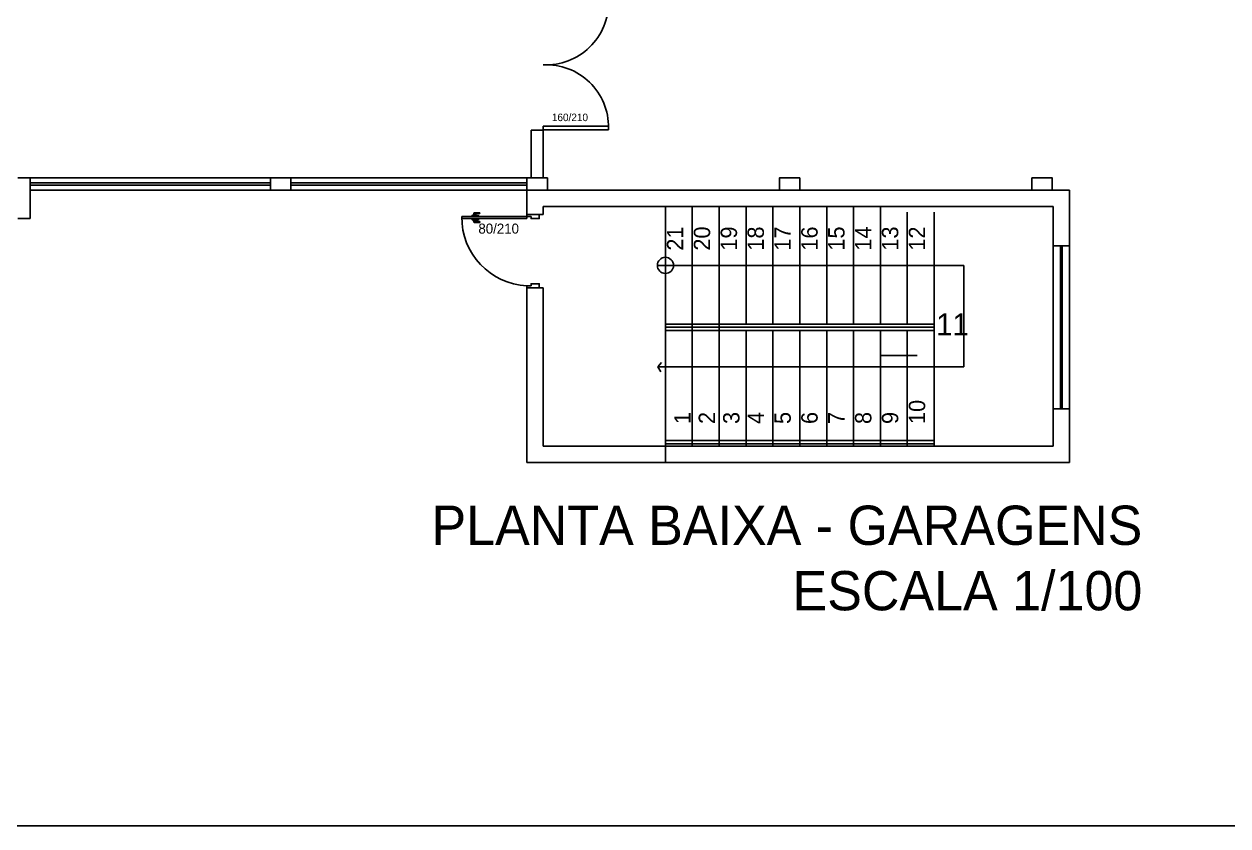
# Model space of a CAD drawing. Header units: inches. Extents: x 1211 to 1586, y 4594 to 4984.
# Drawn here: x 1226.94 to 1241.72, y 4664.73 to 4674.58 of the extents above; entities that cross this region are included whole.
import ezdxf

# ---------------------------------------------------------------- set-up
doc = ezdxf.new("R2010")
doc.units = ezdxf.units.IN
doc.header["$MEASUREMENT"] = 0
for name, color, linetype in [('.5', 5, 'Continuous'), ('0.1', 1, 'Continuous'), ('0.8', 8, 'Continuous'), ('1', 1, 'Continuous'), ('AMARELO', 2, 'Continuous'), ('Layer2', 2, 'Continuous'), ('Vão', 2, 'Continuous')]:
    doc.layers.add(name, color=color, linetype=linetype)

# ---------------------------------------------------------------- blocks, each defined once
blk = doc.blocks.new('A$C651E2A38')
at = {"layer": '0.1'}
for p, q in [((0.875, 0.95), (0.85, 0.95)), ((0.85, 0.95), (0.85, 0.15)), ((0.875, 0.15), (0.875, 0.95)), ((0.804, 0.794), (0.804, 0.73)), ((0.828, 0.804), (0.814, 0.804)), ((0.814, 0.73), (0.814, 0.794)), ((0.814, 0.794), (0.828, 0.794)), ((0.897, 0.804), (0.911, 0.804)), ((0.911, 0.794), (0.897, 0.794)), ((0.911, 0.73), (0.911, 0.794)), ((0.921, 0.794), (0.921, 0.73)), ((0.804, 0.73), (0.814, 0.73)), ((0.921, 0.73), (0.911, 0.73)), ((0.85, 0.15), (0.875, 0.15))]:
    blk.add_line(p, q, dxfattribs=at)
for points in [[(0.828, 0.817), (0.836, 0.817), (0.836, 0.777), (0.828, 0.777)], [(0.85, 0.825), (0.836, 0.825), (0.836, 0.747), (0.85, 0.747)], [(0.875, 0.825), (0.889, 0.825), (0.889, 0.747), (0.875, 0.747)], [(0.897, 0.817), (0.889, 0.817), (0.889, 0.777), (0.897, 0.777)]]:
    blk.add_lwpolyline(points, close=True, dxfattribs=at)
for points in [[(0, 0), (0.05, 0), (0.05, 0.1), (0.025, 0.1), (0.025, 0.15), (0, 0.15)], [(0.9, 0), (0.85, 0), (0.85, 0.1), (0.875, 0.1), (0.875, 0.15), (0.9, 0.15)]]:
    blk.add_lwpolyline(points, dxfattribs=at)
for centre, radius, start, end in [((0.862, 0.112), 0.838, 89.1457, 177.3829), ((0.814, 0.794), 0.01, 90, 180), ((0.911, 0.794), 0.01, 0, 90)]:
    blk.add_arc(centre, radius, start, end, dxfattribs=at)

msp = doc.modelspace()

# ---------------------------------------------------------------- linework, layer by layer
at = {"layer": '.5'}
for p, q in [((1227.0172, 4672.6906), (1226.8672, 4672.6906)), ((1227.0172, 4672.1906), (1227.0172, 4672.6906)), ((1233.1172, 4672.5406), (1239.7772, 4672.5406)), ((1233.1172, 4672.5406), (1233.1172, 4672.1906)), ((1234.8172, 4672.5406), (1239.1172, 4672.5406)), ((1239.7772, 4672.5406), (1239.7772, 4671.8556)), ((1233.3172, 4672.3406), (1239.5772, 4672.3406)), ((1233.3172, 4672.3406), (1233.3172, 4672.2406)), ((1239.5772, 4672.3406), (1239.5772, 4671.8556)), ((1226.8672, 4672.1906), (1227.0172, 4672.1906)), ((1233.1172, 4672.2406), (1233.3172, 4672.2406)), ((1239.5772, 4671.8556), (1239.7772, 4671.8556)), ((1233.1172, 4671.3656), (1233.1172, 4669.1956)), ((1233.1172, 4671.3406), (1233.3172, 4671.3406)), ((1233.3172, 4671.3406), (1233.3172, 4669.3956)), ((1234.8172, 4670.8956), (1238.1172, 4670.8956)), ((1234.8172, 4670.8556), (1238.1172, 4670.8556)), ((1234.8172, 4670.8156), (1238.1172, 4670.8156)), ((1239.5772, 4669.8556), (1239.5772, 4669.3956)), ((1239.5772, 4669.8556), (1239.7772, 4669.8556)), ((1239.7772, 4669.8556), (1239.7772, 4669.1956)), ((1234.8172, 4669.4656), (1238.1172, 4669.4656)), ((1238.1172, 4669.4256), (1238.1172, 4669.4656)), ((1239.5772, 4669.3956), (1233.3172, 4669.3956)), ((1234.8172, 4669.4256), (1238.1172, 4669.4256)), ((1239.7772, 4669.1956), (1233.1172, 4669.1956))]:
    msp.add_line(p, q, dxfattribs=at)
for points in [[(1230.2172, 4672.5406), (1229.9672, 4672.5406), (1229.9672, 4672.6906), (1230.2172, 4672.6906), (1230.2172, 4672.5406)], [(1230.2172, 4672.5406), (1229.9672, 4672.5406), (1229.9672, 4672.6906), (1230.2172, 4672.6906), (1230.2172, 4672.5406)], [(1233.3672, 4672.5406), (1233.1172, 4672.5406), (1233.1172, 4672.6906), (1233.3672, 4672.6906), (1233.3672, 4672.5406)], [(1236.4672, 4672.5406), (1236.2172, 4672.5406), (1236.2172, 4672.6906), (1236.4672, 4672.6906), (1236.4672, 4672.5406)], [(1239.5672, 4672.5406), (1239.3172, 4672.5406), (1239.3172, 4672.6906), (1239.5672, 4672.6906), (1239.5672, 4672.5406)]]:
    msp.add_lwpolyline(points, dxfattribs=at)
for p, q in [((1233.1672, 4672.6906), (1233.1672, 4673.2781)), ((1233.3172, 4673.2781), (1233.1672, 4673.2781)), ((1233.3172, 4673.2781), (1233.3172, 4672.6906)), ((1227.0172, 4672.5406), (1227.0172, 4672.6906)), ((1235.1472, 4672.3406), (1235.1472, 4669.3956)), ((1235.4772, 4672.3406), (1235.4772, 4669.3956)), ((1235.8072, 4672.3406), (1235.8072, 4670.8956)), ((1236.1372, 4672.3406), (1236.1372, 4670.8956)), ((1236.4672, 4672.3406), (1236.4672, 4670.8956)), ((1236.7972, 4672.3406), (1236.7972, 4670.8956)), ((1237.1272, 4672.3406), (1237.1272, 4670.8956)), ((1237.4572, 4672.3406), (1237.4572, 4670.8956)), ((1237.7872, 4672.2706), (1237.7872, 4670.8956)), ((1238.1172, 4672.2706), (1238.1172, 4669.3956)), ((1234.7181, 4671.6158), (1238.482, 4671.6158)), ((1238.482, 4671.6158), (1238.482, 4670.371)), ((1235.8072, 4670.8156), (1235.8072, 4669.3956)), ((1236.1372, 4670.8156), (1236.1372, 4669.3956)), ((1236.4672, 4670.8156), (1236.4672, 4669.3956)), ((1236.7972, 4670.8156), (1236.7972, 4669.3956)), ((1237.1272, 4670.8156), (1237.1272, 4669.3956)), ((1237.4572, 4670.8156), (1237.4572, 4669.3956)), ((1237.7872, 4670.8156), (1237.7872, 4669.3956)), ((1234.7219, 4670.371), (1234.7696, 4670.4246)), ((1238.482, 4670.371), (1234.7219, 4670.371)), ((1234.7219, 4670.371), (1234.7601, 4670.3068)), ((1237.7872, 4669.4256), (1237.7872, 4669.3956))]:
    msp.add_line(p, q)
msp.add_circle((1234.8172, 4671.6158), 0.0992)
at = {"layer": '0.1'}
for p, q in [((1234.1178, 4673.3277), (1233.3172, 4673.3277)), ((1234.1178, 4673.2803), (1234.1178, 4673.3277)), ((1233.3172, 4673.2803), (1234.1178, 4673.2803)), ((1237.4553, 4670.5075), (1237.9072, 4670.5075))]:
    msp.add_line(p, q, dxfattribs=at)
for centre, start, end in [((1233.3521, 4674.8458), 267.38953, 0.88742), ((1233.3521, 4673.3158), 359.11258, 92.61047)]:
    msp.add_arc(centre, 0.7658, start, end, dxfattribs=at)
at = {"layer": '1'}
for p, q in [((1233.3172, 4673.2781), (1233.3172, 4673.3277)), ((1227.0172, 4672.6906), (1229.9672, 4672.6906)), ((1230.2172, 4672.6906), (1233.1172, 4672.6906)), ((1227.0172, 4672.5406), (1229.9672, 4672.5406)), ((1230.2172, 4672.5406), (1233.1172, 4672.5406)), ((1234.8172, 4672.3406), (1234.8172, 4669.1956))]:
    msp.add_line(p, q, dxfattribs=at)
at = {"layer": 'AMARELO'}
for p, q in [((1239.577, 4669.8556), (1239.577, 4671.8556)), ((1239.6672, 4669.8556), (1239.6672, 4671.8556)), ((1239.6872, 4669.8556), (1239.6872, 4671.8556)), ((1239.777, 4669.8556), (1239.777, 4671.8556))]:
    msp.add_line(p, q, dxfattribs=at)
at = {"layer": 'Layer2'}
msp.add_lwpolyline([(1258.9778, 4664.7298), (1211.1619, 4664.7298), (1211.1619, 4690.0671), (1258.9778, 4690.0671)], close=True, dxfattribs=at)
at = {"layer": 'Vão'}
for p, q in [((1227.0172, 4672.6306), (1229.9672, 4672.6306)), ((1227.0172, 4672.6006), (1229.9672, 4672.6006)), ((1230.2172, 4672.6306), (1233.1172, 4672.6306)), ((1230.2172, 4672.6006), (1233.1172, 4672.6006))]:
    msp.add_line(p, q, dxfattribs=at)

# ---------------------------------------------------------------- block references
at = {"rotation": 90}
msp.add_blockref('A$C651E2A38', (1233.2673, 4671.3406), dxfattribs=at)

# ---------------------------------------------------------------- texts
at = {"layer": '0.8', "extrusion": (-0.141435, -3.16174e-13, 0.989948), "insert": (1233.4229, 4673.4806), "char_height": 0.0927, "width": 0.755192, "attachment_point": 1, "text_direction": (0.989948, 0, 0.141435)}
msp.add_mtext('160/210', dxfattribs=at)
at = {"layer": '0.8', "extrusion": (-0.141435, -3.16192e-13, 0.989948), "attachment_point": 1, "text_direction": (0.989948, 0, 0.141435)}
for s, insert, char_height, width in [('80/210', (1232.5203, 4672.1294), 0.12317, 1.003463), ('11', (1238.1425, 4671.0263, 0.0445), 0.27054, 2.204054)]:
    msp.add_mtext(s, dxfattribs=dict(at, insert=insert, char_height=char_height, width=width))
at = {"layer": '0.8', "extrusion": (3.16148e-13, -0.141435, 0.989948), "width": 1.638865, "attachment_point": 1, "text_direction": (0, 0.989948, 0.141435)}
for s, insert, char_height in [('21', (1234.8351, 4671.7975), 0.20116), ('20', (1235.1651, 4671.7975), 0.20116), ('19', (1235.4951, 4671.7975), 0.20116), ('18', (1235.8251, 4671.7975), 0.20116), ('17', (1236.1551, 4671.7975), 0.20116), ('16', (1236.4851, 4671.7975), 0.20116), ('15', (1236.8151, 4671.7975), 0.20116), ('14', (1237.1451, 4671.7975), 0.20116), ('13', (1237.4751, 4671.7975), 0.20116), ('12', (1237.8051, 4671.7975), 0.20116), ('10', (1237.8051, 4669.6675), 0.20116), ('1', (1234.9251, 4669.6675), 0.2012), ('2', (1235.2251, 4669.6675), 0.2012), ('3', (1235.5251, 4669.6675), 0.2012), ('4', (1235.8251, 4669.6675), 0.2012), ('5', (1236.1551, 4669.6675), 0.2012), ('6', (1236.4851, 4669.6675), 0.2012), ('7', (1236.8151, 4669.6675), 0.2012), ('8', (1237.1451, 4669.6675), 0.2012), ('9', (1237.4751, 4669.6675), 0.2012)]:
    msp.add_mtext(s, dxfattribs=dict(at, insert=insert, char_height=char_height))
at = {"layer": '0.8', "extrusion": (-0.141435, 3.16192e-13, 0.989948), "insert": (1240.6724, 4667.3717, 0.0189), "char_height": 0.482295, "width": 13.730921, "attachment_point": 9, "text_direction": (0.989948, 0, 0.141435)}
msp.add_mtext('\\A1;PLANTA BAIXA - GARAGENS\\PESCALA 1/100', dxfattribs=at)

doc.saveas('drawing.dxf')
